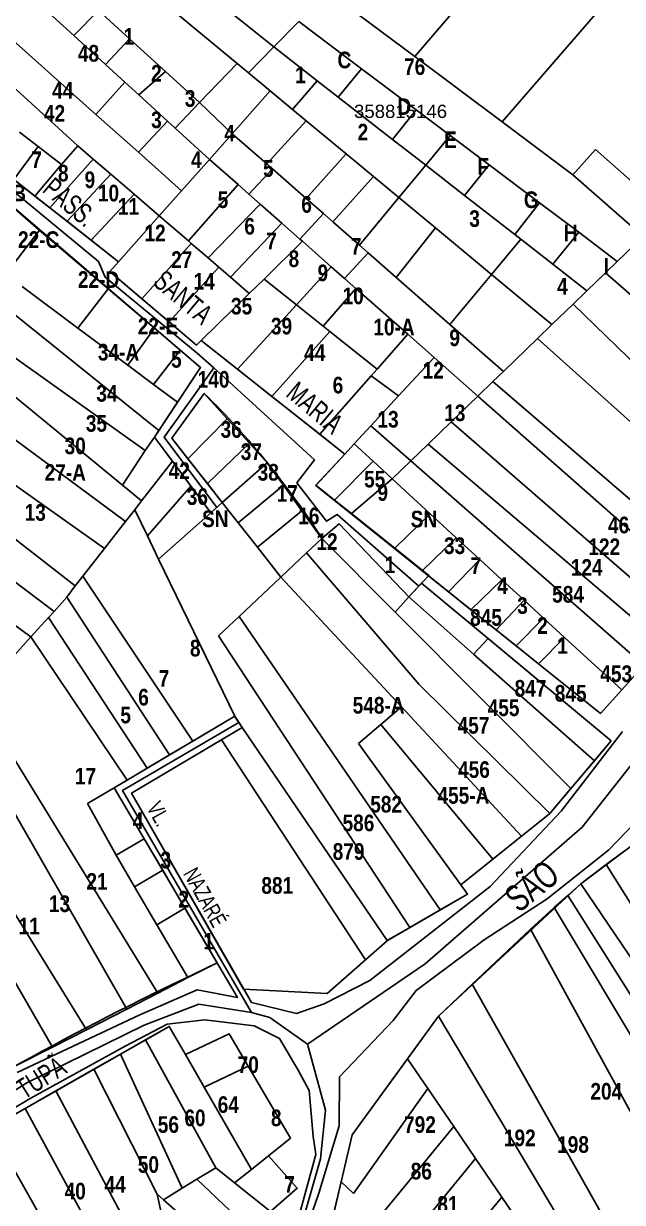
# Model space of a CAD drawing. Extents: x 199665 to 201826, y 4836581 to 4838476.
# Drawn here: x 201300.3 to 201390.2, y 4837194.5 to 4837371.7 of the extents above; entities that cross this region are included whole.
import ezdxf
from ezdxf.enums import TextEntityAlignment as Align

# ---------------------------------------------------------------- set-up
doc = ezdxf.new("R2010")
doc.units = 0
doc.header["$LTSCALE"] = 1.5
doc.header["$MEASUREMENT"] = 0
for name, color, linetype in [('CD-MALHA-LOTES', 40, 'CONTINUOUS'), ('CD_TXT_QUADRA', 7, 'CONTINUOUS'), ('RU-QUADRAS', 6, 'CONTINUOUS'), ('SV-EIXO-RUA-N-PAV', 6, 'CONTINUOUS'), ('SV-RUA-NAO-PAV-S-GUIA-C-GUIA', 7, 'CONTINUOUS'), ('SV-TXT-RUA-N-PAV-S-GUIA-C-GUIA', 7, 'CONTINUOUS'), ('Th_NmrPort', 1, 'CONTINUOUS')]:
    doc.layers.add(name, color=color, linetype=linetype)
doc.styles.add('ARIAL', font='ARIAL.TTF')
doc.styles.add('MONOTXT', font='ARIAL.TTF', dxfattribs={"height": 0.2})
doc.styles.get("Standard").update_dxf_attribs({"font": 'swisscbo.ttf'})

msp = doc.modelspace()

# ---------------------------------------------------------------- linework, layer by layer
at = {"layer": 'CD-MALHA-LOTES', "linetype": 'Continuous'}
for p, q in [((201359.04, 4837366.7), (201319.87, 4837395.99)), ((201332.36, 4837365.66), (201309.38, 4837384.73)), ((201307.8, 4837369.87), (201301.14, 4837375.95)), ((201327.08, 4837376.82), (201337.84, 4837368.17)), ((201389.04, 4837376.4), (201372.14, 4837356.9)), ((201359.04, 4837366.7), (201366.31, 4837375.23)), ((201311.13, 4837358.01), (201295.22, 4837372.2)), ((201311.5, 4837373.62), (201307.8, 4837369.87)), ((201316.15, 4837369.39), (201311.5, 4837373.62)), ((201341.59, 4837372), (201337.84, 4837368.17)), ((201351.03, 4837364.88), (201341.59, 4837372)), ((201312.59, 4837365.5), (201307.8, 4837369.87)), ((201316.15, 4837369.39), (201312.59, 4837365.5)), ((201321.58, 4837364.45), (201316.15, 4837369.39)), ((201308.39, 4837353.32), (201291.92, 4837368.31)), ((201334.03, 4837364.28), (201337.84, 4837368.17)), ((201344.38, 4837363.07), (201337.84, 4837368.17)), ((201372.14, 4837356.9), (201359.04, 4837366.7)), ((201315.49, 4837362.85), (201312.59, 4837365.5)), ((201332.36, 4837365.66), (201326.71, 4837359.79)), ((201332.36, 4837365.66), (201334.03, 4837364.28)), ((201351.03, 4837364.88), (201347.52, 4837360.63)), ((201359.25, 4837358.69), (201351.03, 4837364.88)), ((201317.58, 4837360.95), (201321.58, 4837364.45)), ((201326.71, 4837359.79), (201321.58, 4837364.45)), ((201334.03, 4837364.28), (201337.32, 4837361.55)), ((201315.49, 4837362.85), (201311.13, 4837358.01)), ((201317.58, 4837360.95), (201315.49, 4837362.85)), ((201331.62, 4837355.12), (201337.32, 4837361.55)), ((201337.32, 4837361.55), (201340.67, 4837358.77)), ((201340.67, 4837358.77), (201344.38, 4837363.07)), ((201347.52, 4837360.63), (201344.38, 4837363.07)), ((201321.9, 4837357.01), (201317.58, 4837360.95)), ((201323.05, 4837355.96), (201326.71, 4837359.79)), ((201326.71, 4837359.79), (201331.62, 4837355.12)), ((201355.68, 4837354.27), (201347.52, 4837360.63)), ((201317.5, 4837352.32), (201311.13, 4837358.01)), ((201340.67, 4837358.77), (201342.71, 4837357.07)), ((201359.25, 4837358.69), (201355.68, 4837354.27)), ((201364.36, 4837354.84), (201359.25, 4837358.69)), ((201321.9, 4837357.01), (201317.5, 4837352.32)), ((201323.05, 4837355.96), (201321.9, 4837357.01)), ((201342.71, 4837357.07), (201336.78, 4837350.6)), ((201342.71, 4837357.07), (201348.73, 4837352.08)), ((201382.79, 4837348.95), (201372.14, 4837356.9)), ((201302.46, 4837353.2), (201299.66, 4837355.37)), ((201323.05, 4837355.96), (201328.19, 4837351.26)), ((201331.62, 4837355.12), (201328.19, 4837351.26)), ((201336.78, 4837350.6), (201331.62, 4837355.12)), ((201360.67, 4837350.39), (201355.68, 4837354.27)), ((201364.36, 4837354.84), (201360.67, 4837350.39)), ((201370.19, 4837350.44), (201364.36, 4837354.84)), ((201302.46, 4837353.2), (201298.79, 4837348.22)), ((201305.95, 4837350.48), (201302.46, 4837353.2)), ((201308.39, 4837353.32), (201305.95, 4837350.48)), ((201310.73, 4837351.3), (201308.39, 4837353.32)), ((201386.18, 4837352.73), (201382.79, 4837348.95)), ((201426.59, 4837317.09), (201386.18, 4837352.73)), ((201310.73, 4837351.3), (201304.2, 4837343.98)), ((201313.38, 4837349.02), (201310.73, 4837351.3)), ((201324, 4837346.53), (201317.5, 4837352.32)), ((201324, 4837346.53), (201328.19, 4837351.26)), ((201328.19, 4837351.26), (201332.49, 4837347.47)), ((201342.7, 4837345.4), (201348.73, 4837352.08)), ((201348.73, 4837352.08), (201352.81, 4837348.7)), ((201305.95, 4837350.48), (201301.95, 4837345.74)), ((201313.38, 4837349.02), (201306.79, 4837341.95)), ((201316.87, 4837346.02), (201313.38, 4837349.02)), ((201334.11, 4837346.04), (201337.64, 4837349.84)), ((201337.64, 4837349.84), (201336.78, 4837350.6)), ((201342.7, 4837345.4), (201337.64, 4837349.84)), ((201356.64, 4837345.52), (201360.67, 4837350.39)), ((201366.52, 4837345.84), (201360.67, 4837350.39)), ((201370.19, 4837350.44), (201366.52, 4837345.84)), ((201377.78, 4837344.73), (201370.19, 4837350.44)), ((201393.32, 4837339.67), (201382.79, 4837348.95)), ((201298.79, 4837348.22), (201301.95, 4837345.74)), ((201325.02, 4837339), (201332.49, 4837347.47)), ((201332.49, 4837347.47), (201334.11, 4837346.04)), ((201352.81, 4837348.7), (201346.73, 4837341.86)), ((201352.81, 4837348.7), (201356.64, 4837345.52)), ((201302.63, 4837340.63), (201296.14, 4837346.23)), ((201301.95, 4837345.74), (201304.2, 4837343.98)), ((201316.87, 4837346.02), (201310.4, 4837339.12)), ((201320.65, 4837342.76), (201316.87, 4837346.02)), ((201320.65, 4837342.76), (201324, 4837346.53)), ((201334.11, 4837346.04), (201335.82, 4837344.52)), ((201345.31, 4837343.11), (201342.7, 4837345.4)), ((201350.72, 4837338.37), (201356.64, 4837345.52)), ((201356.64, 4837345.52), (201362.14, 4837340.96)), ((201374.08, 4837339.95), (201366.52, 4837345.84)), ((201304.2, 4837343.98), (201306.79, 4837341.95)), ((201335.82, 4837344.52), (201327.99, 4837336.44)), ((201339.04, 4837341.69), (201335.82, 4837344.52)), ((201377.78, 4837344.73), (201374.08, 4837339.95)), ((201383.66, 4837340.3), (201377.78, 4837344.73)), ((201306.79, 4837341.95), (201310.4, 4837339.12)), ((201320.65, 4837342.76), (201314.54, 4837335.87)), ((201320.65, 4837342.76), (201325.02, 4837339)), ((201345.31, 4837343.11), (201341.78, 4837339.27)), ((201346.73, 4837341.86), (201345.31, 4837343.11)), ((201350.72, 4837338.37), (201346.73, 4837341.86)), ((201302.63, 4837340.63), (201297.44, 4837333.82)), ((201312.97, 4837331.8), (201302.63, 4837340.63)), ((201331.35, 4837333.54), (201339.04, 4837341.69)), ((201341.78, 4837339.27), (201339.04, 4837341.69)), ((201362.14, 4837340.96), (201356.25, 4837333.51)), ((201362.14, 4837340.96), (201370.57, 4837333.96)), ((201379.79, 4837335.5), (201383.66, 4837340.3)), ((201389.46, 4837335.93), (201383.66, 4837340.3)), ((201310.4, 4837339.12), (201314.54, 4837335.87)), ((201325.46, 4837338.62), (201318.05, 4837330.31)), ((201325.02, 4837339), (201325.46, 4837338.62)), ((201325.46, 4837338.62), (201327.99, 4837336.44)), ((201342.15, 4837338.95), (201336.38, 4837333.28)), ((201341.78, 4837339.27), (201342.15, 4837338.95)), ((201342.15, 4837338.95), (201346.49, 4837335.11)), ((201352.04, 4837337.21), (201350.72, 4837338.37)), ((201370.57, 4837333.96), (201374.98, 4837339.25)), ((201374.98, 4837339.25), (201374.08, 4837339.95)), ((201374.98, 4837339.25), (201379.79, 4837335.5)), ((201389.46, 4837335.93), (201393.32, 4837339.67)), ((201348.47, 4837333.36), (201352.04, 4837337.21)), ((201356.25, 4837333.51), (201352.04, 4837337.21)), ((201314.54, 4837335.87), (201313.23, 4837334.4)), ((201329.58, 4837335.07), (201322.11, 4837326.86)), ((201329.58, 4837335.07), (201327.99, 4837336.44)), ((201331.35, 4837333.54), (201329.58, 4837335.07)), ((201341.25, 4837329.4), (201346.49, 4837335.11)), ((201346.49, 4837335.11), (201348.47, 4837333.36)), ((201384.9, 4837331.52), (201379.79, 4837335.5)), ((201387.69, 4837334.23), (201389.46, 4837335.93)), ((201313.23, 4837334.4), (201318.05, 4837330.31)), ((201334.17, 4837331.12), (201331.35, 4837333.54)), ((201336.38, 4837333.28), (201334.17, 4837331.12)), ((201341.25, 4837329.4), (201336.38, 4837333.28)), ((201348.47, 4837333.36), (201350.17, 4837331.87)), ((201364.32, 4837326.44), (201356.25, 4837333.51)), ((201370.57, 4837333.96), (201364.32, 4837326.44)), ((201370.57, 4837333.96), (201379.64, 4837326.44)), ((201384.9, 4837331.52), (201387.69, 4837334.23)), ((201387.69, 4837334.23), (201418.25, 4837307.28)), ((201300.03, 4837332.13), (201308.4, 4837325.91)), ((201308.4, 4837325.91), (201312.97, 4837331.8)), ((201319.91, 4837325.89), (201312.97, 4837331.8)), ((201345.29, 4837326.19), (201350.17, 4837331.87)), ((201350.17, 4837331.87), (201357.98, 4837324.98)), ((201382.82, 4837329.51), (201384.9, 4837331.52)), ((201318.05, 4837330.31), (201322.11, 4837326.86)), ((201334.17, 4837331.12), (201326.94, 4837324.02)), ((201379.64, 4837326.44), (201382.82, 4837329.51)), ((201412.54, 4837300.58), (201382.82, 4837329.51)), ((201320.56, 4837310.51), (201297.84, 4837328.78)), ((201341.25, 4837329.4), (201332.38, 4837319.73)), ((201345.29, 4837326.19), (201341.25, 4837329.4)), ((201308.4, 4837325.91), (201315.94, 4837320.31)), ((201322.11, 4837326.86), (201326.25, 4837323.34)), ((201346.29, 4837325.39), (201345.29, 4837326.19)), ((201372.35, 4837319.39), (201364.32, 4837326.44)), ((201379.64, 4837326.44), (201377.49, 4837324.36)), ((201318.55, 4837307.49), (201294.92, 4837324.29)), ((201315.94, 4837320.31), (201319.91, 4837325.89)), ((201323.8, 4837322.57), (201319.91, 4837325.89)), ((201346.29, 4837325.39), (201337.56, 4837315.64)), ((201353.38, 4837319.75), (201346.29, 4837325.39)), ((201357.98, 4837324.98), (201353.38, 4837319.75)), ((201361.92, 4837321.49), (201357.98, 4837324.98)), ((201377.49, 4837324.36), (201372.35, 4837319.39)), ((201377.49, 4837324.36), (201410.74, 4837294.46)), ((201319.8, 4837317.44), (201323.8, 4837322.57)), ((201326.85, 4837319.97), (201323.8, 4837322.57)), ((201326.25, 4837323.34), (201326.94, 4837324.02)), ((201326.94, 4837324.02), (201332.38, 4837319.73)), ((201292.62, 4837320.76), (201315.11, 4837302.31)), ((201356.61, 4837315.73), (201361.92, 4837321.49)), ((201368.51, 4837315.68), (201361.92, 4837321.49)), ((201315.94, 4837320.31), (201319.8, 4837317.44)), ((201323.39, 4837314.77), (201326.85, 4837319.97)), ((201332.38, 4837319.73), (201337.56, 4837315.64)), ((201352.5, 4837318.74), (201353.38, 4837319.75)), ((201370.77, 4837317.86), (201372.35, 4837319.39)), ((201319.8, 4837317.44), (201323.39, 4837314.77)), ((201352.5, 4837318.74), (201344.77, 4837309.94)), ((201356.61, 4837315.73), (201352.5, 4837318.74)), ((201368.51, 4837315.68), (201370.77, 4837317.86)), ((201370.77, 4837317.86), (201405.15, 4837288.25)), ((201289.58, 4837316.09), (201315.59, 4837296.85)), ((201327.41, 4837316.09), (201322.53, 4837309.34)), ((201330.87, 4837312.28), (201327.41, 4837316.09)), ((201337.56, 4837315.64), (201344.77, 4837309.94)), ((201352.45, 4837311.23), (201356.61, 4837315.73)), ((201364.51, 4837311.81), (201368.51, 4837315.68)), ((201402.69, 4837285.51), (201368.51, 4837315.68)), ((201320.56, 4837310.51), (201323.39, 4837314.77)), ((201324.94, 4837306.27), (201330.87, 4837312.28)), ((201334.21, 4837308.59), (201330.87, 4837312.28)), ((201361.05, 4837308.47), (201364.51, 4837311.81)), ((201364.51, 4837311.81), (201399.2, 4837281.63)), ((201286.37, 4837311.18), (201312.42, 4837292.78)), ((201319.91, 4837309.53), (201320.56, 4837310.51)), ((201349.93, 4837308.5), (201352.45, 4837311.23)), ((201352.45, 4837311.23), (201358.46, 4837305.96)), ((201318.55, 4837307.49), (201319.91, 4837309.53)), ((201322.62, 4837305.88), (201319.91, 4837309.53)), ((201322.53, 4837309.34), (201324.94, 4837306.27)), ((201327.88, 4837302.53), (201334.21, 4837308.59)), ((201336.86, 4837305.67), (201334.21, 4837308.59)), ((201344.77, 4837309.94), (201348.53, 4837306.98)), ((201349.93, 4837308.5), (201348.53, 4837306.98)), ((201352.76, 4837305.9), (201349.93, 4837308.5)), ((201358.46, 4837305.96), (201361.05, 4837308.47)), ((201361.05, 4837308.47), (201396.34, 4837278.46)), ((201283.32, 4837306.41), (201308.03, 4837287.15)), ((201315.11, 4837302.31), (201318.55, 4837307.49)), ((201348.53, 4837306.98), (201344.16, 4837302.25)), ((201322.62, 4837305.88), (201317.99, 4837299.94)), ((201325.39, 4837302.15), (201322.62, 4837305.88)), ((201324.94, 4837306.27), (201327.88, 4837302.53)), ((201330.11, 4837299.68), (201336.86, 4837305.67)), ((201339.3, 4837302.3), (201336.86, 4837305.67)), ((201352.76, 4837305.9), (201346.98, 4837300.06)), ((201355.61, 4837303.27), (201352.76, 4837305.9)), ((201355.61, 4837303.27), (201358.46, 4837305.96)), ((201358.46, 4837305.96), (201393.46, 4837275.26)), ((201355.61, 4837303.27), (201349.53, 4837298.02)), ((201361.36, 4837297.98), (201355.61, 4837303.27)), ((201280.67, 4837301.6), (201304.83, 4837283.33)), ((201317.99, 4837299.94), (201315.11, 4837302.31)), ((201318.86, 4837294.66), (201325.39, 4837302.15)), ((201328.37, 4837298.14), (201325.39, 4837302.15)), ((201327.88, 4837302.53), (201330.11, 4837299.68)), ((201332.51, 4837296.62), (201339.3, 4837302.3)), ((201342.07, 4837298.46), (201339.3, 4837302.3)), ((201344.16, 4837302.25), (201346.98, 4837300.06)), ((201317.99, 4837299.94), (201316.95, 4837298.6)), ((201330.11, 4837299.68), (201328.37, 4837298.14)), ((201332.51, 4837296.62), (201330.11, 4837299.68)), ((201346.98, 4837300.06), (201349.53, 4837298.02)), ((201316.95, 4837298.6), (201315.59, 4837296.85)), ((201316.95, 4837298.6), (201318.86, 4837294.66)), ((201328.37, 4837298.14), (201320.54, 4837291.19)), ((201335.38, 4837292.97), (201342.07, 4837298.46)), ((201345.09, 4837294.29), (201342.07, 4837298.46)), ((201349.53, 4837298.02), (201356.02, 4837292.84)), ((201361.36, 4837297.98), (201356.02, 4837292.84)), ((201365.27, 4837294.38), (201361.36, 4837297.98)), ((201277.84, 4837296.49), (201301.35, 4837279.49)), ((201312.42, 4837292.78), (201315.59, 4837296.85)), ((201335.38, 4837292.97), (201332.51, 4837296.62)), ((201347.69, 4837296.47), (201345.09, 4837294.29)), ((201358.15, 4837285.5), (201347.69, 4837296.47)), ((201320.54, 4837291.19), (201318.86, 4837294.66)), ((201345.09, 4837294.29), (201342.78, 4837292.11)), ((201356.11, 4837283.22), (201345.09, 4837294.29)), ((201365.27, 4837294.38), (201360.15, 4837289.44)), ((201368.8, 4837291.13), (201365.27, 4837294.38)), ((201309.17, 4837288.62), (201312.42, 4837292.78)), ((201338.92, 4837288.47), (201335.38, 4837292.97)), ((201356.02, 4837292.84), (201360.15, 4837289.44)), ((201331.99, 4837267.57), (201320.54, 4837291.19)), ((201342.78, 4837292.11), (201338.92, 4837288.47)), ((201359.67, 4837272.36), (201342.78, 4837292.11)), ((201368.8, 4837291.13), (201364.12, 4837286.26)), ((201372.12, 4837288.08), (201368.8, 4837291.13)), ((201360.15, 4837289.44), (201364.12, 4837286.26)), ((201306.74, 4837285.48), (201308.03, 4837287.15)), ((201308.03, 4837287.15), (201309.17, 4837288.62)), ((201325.67, 4837263.82), (201309.17, 4837288.62)), ((201332.63, 4837282.55), (201338.92, 4837288.47)), ((201357.02, 4837268.97), (201338.92, 4837288.47)), ((201360.06, 4837287.55), (201358.15, 4837285.5)), ((201370.05, 4837279.24), (201360.06, 4837287.55)), ((201372.12, 4837288.08), (201367.47, 4837283.58)), ((201375.46, 4837285), (201372.12, 4837288.08)), ((201304.83, 4837283.33), (201306.74, 4837285.48)), ((201322.2, 4837261.77), (201306.74, 4837285.48)), ((201358.15, 4837285.5), (201356.11, 4837283.22)), ((201358.15, 4837285.5), (201367.87, 4837276.92)), ((201364.12, 4837286.26), (201367.47, 4837283.58)), ((201367.47, 4837283.58), (201371.28, 4837280.53)), ((201375.46, 4837285), (201371.28, 4837280.53)), ((201378.37, 4837282.32), (201375.46, 4837285)), ((201301.35, 4837279.49), (201303.98, 4837282.39)), ((201303.98, 4837282.39), (201304.83, 4837283.33)), ((201303.98, 4837282.39), (201318.85, 4837259.78)), ((201329.56, 4837279.66), (201332.63, 4837282.55)), ((201332.63, 4837282.55), (201362.86, 4837238.47)), ((201382.5, 4837256.71), (201356.11, 4837283.22)), ((201378.37, 4837282.32), (201374.24, 4837278.16)), ((201381.52, 4837279.42), (201378.37, 4837282.32)), ((201371.28, 4837280.53), (201374.24, 4837278.16)), ((201297.74, 4837275.46), (201301.35, 4837279.49)), ((201301.35, 4837279.49), (201315.8, 4837257.97)), ((201358.3, 4837235.83), (201329.56, 4837279.66)), ((201367.87, 4837276.92), (201370.05, 4837279.24)), ((201388.52, 4837263.87), (201370.05, 4837279.24)), ((201374.24, 4837278.16), (201377.61, 4837275.46)), ((201377.61, 4837275.46), (201381.52, 4837279.42)), ((201381.52, 4837279.42), (201390.12, 4837271.54)), ((201367.87, 4837276.92), (201386.01, 4837260.89)), ((201377.61, 4837275.46), (201386.94, 4837267.99)), ((201390.12, 4837271.54), (201393.46, 4837275.26)), ((201379.34, 4837252.96), (201359.67, 4837272.36)), ((201386.94, 4837267.99), (201390.12, 4837271.54)), ((201320.41, 4837225.97), (201293.17, 4837270.4)), ((201290.57, 4837267.5), (201315.78, 4837223.56)), ((201325.67, 4837263.82), (201331.99, 4837267.57)), ((201331.99, 4837267.57), (201332.05, 4837267.45)), ((201332.05, 4837267.45), (201333.11, 4837265.88)), ((201357.02, 4837268.97), (201353.94, 4837266.34)), ((201375.06, 4837249.53), (201357.02, 4837268.97)), ((201333.11, 4837265.88), (201330, 4837264.04)), ((201333.11, 4837265.88), (201346.85, 4837245.64)), ((201353.94, 4837266.34), (201350.59, 4837263.47)), ((201353.94, 4837266.34), (201370.77, 4837246.09)), ((201330, 4837264.04), (201316.48, 4837256.02)), ((201351.63, 4837230.98), (201330, 4837264.04)), ((201322.2, 4837261.77), (201325.67, 4837263.82)), ((201365.95, 4837242.24), (201350.59, 4837263.47)), ((201386.01, 4837260.89), (201388.52, 4837263.87)), ((201318.85, 4837259.78), (201322.2, 4837261.77)), ((201382.5, 4837256.71), (201386.01, 4837260.89)), ((201285.52, 4837259.58), (201309.7, 4837220.46)), ((201315.8, 4837257.97), (201318.85, 4837259.78)), ((201282.02, 4837256.88), (201304.62, 4837217.85)), ((201313.87, 4837256.83), (201309.87, 4837254.44)), ((201313.87, 4837256.83), (201315.8, 4837257.97)), ((201318.38, 4837249.16), (201313.87, 4837256.83)), ((201316.48, 4837256.02), (201333.32, 4837226.53)), ((201379.34, 4837252.96), (201382.5, 4837256.71)), ((201309.87, 4837254.44), (201314.19, 4837246.68)), ((201375.06, 4837249.53), (201379.34, 4837252.96)), ((201314.19, 4837246.68), (201318.38, 4837249.16)), ((201321.17, 4837244.41), (201318.38, 4837249.16)), ((201370.77, 4837246.09), (201375.06, 4837249.53)), ((201314.19, 4837246.68), (201316.93, 4837241.94)), ((201390.42, 4837247.24), (201387.8, 4837245.27)), ((201316.93, 4837241.94), (201321.17, 4837244.41)), ((201324.51, 4837238.72), (201321.17, 4837244.41)), ((201346.85, 4837245.64), (201354.86, 4837233.84)), ((201365.95, 4837242.24), (201370.77, 4837246.09)), ((201387.8, 4837245.27), (201383.98, 4837242.4)), ((201403.64, 4837219.95), (201387.8, 4837245.27)), ((201316.93, 4837241.94), (201320.29, 4837236.21)), ((201366.96, 4837240.84), (201365.95, 4837242.24)), ((201383.98, 4837242.4), (201382.04, 4837240.64)), ((201405.2, 4837210.9), (201383.98, 4837242.4)), ((201362.86, 4837238.47), (201366.96, 4837240.84)), ((201382.04, 4837240.64), (201379.99, 4837238.8)), ((201403.9, 4837205.88), (201382.04, 4837240.64)), ((201320.29, 4837236.21), (201324.51, 4837238.72)), ((201329.35, 4837230.49), (201324.51, 4837238.72)), ((201358.3, 4837235.83), (201362.86, 4837238.47)), ((201379.99, 4837238.8), (201376.4, 4837235.55)), ((201400.87, 4837203.86), (201379.99, 4837238.8)), ((201320.29, 4837236.21), (201324.94, 4837228.28)), ((201354.86, 4837233.84), (201358.3, 4837235.83)), ((201376.4, 4837235.55), (201367.67, 4837227.28)), ((201398.64, 4837194.9), (201376.4, 4837235.55)), ((201351.63, 4837230.98), (201354.86, 4837233.84)), ((201324.94, 4837228.28), (201329.35, 4837230.49)), ((201345.89, 4837225.92), (201351.63, 4837230.98)), ((201320.41, 4837225.97), (201324.94, 4837228.28)), ((201367.67, 4837227.28), (201362.62, 4837222.49)), ((201389.35, 4837188.8), (201367.67, 4837227.28)), ((201315.78, 4837223.56), (201320.41, 4837225.97)), ((201333.32, 4837226.53), (201345.89, 4837225.92)), ((201309.7, 4837220.46), (201315.78, 4837223.56)), ((201362.62, 4837222.49), (201357.96, 4837216.1)), ((201382.55, 4837188.97), (201362.62, 4837222.49)), ((201304.62, 4837217.85), (201309.7, 4837220.46)), ((201322.15, 4837220.96), (201318.58, 4837218.93)), ((201324.58, 4837216.72), (201322.15, 4837220.96)), ((201331.17, 4837219.83), (201324.58, 4837216.72)), ((201334.02, 4837214.96), (201331.17, 4837219.83)), ((201298.86, 4837214.91), (201304.62, 4837217.85)), ((201318.58, 4837218.93), (201314.84, 4837216.8)), ((201318.58, 4837218.93), (201329.15, 4837199.71)), ((201314.84, 4837216.8), (201310.83, 4837214.52)), ((201314.84, 4837216.8), (201324.11, 4837196.63)), ((201324.58, 4837216.72), (201327.39, 4837211.82)), ((201357.96, 4837216.1), (201349.63, 4837204.67)), ((201357.96, 4837216.1), (201361, 4837211.62)), ((201310.83, 4837214.52), (201305.12, 4837211.26)), ((201320.32, 4837195.76), (201310.83, 4837214.52)), ((201334.02, 4837214.96), (201327.39, 4837211.82)), ((201340.35, 4837204.15), (201334.02, 4837214.96)), ((201305.12, 4837211.26), (201300.49, 4837208.63)), ((201318.48, 4837186.11), (201305.12, 4837211.26)), ((201334.48, 4837199.46), (201327.39, 4837211.82)), ((201349.84, 4837195.84), (201361, 4837211.62)), ((201364.88, 4837205.92), (201361, 4837211.62)), ((201300.49, 4837208.63), (201295.3, 4837205.67)), ((201300.49, 4837208.63), (201312.37, 4837186.8)), ((201295.3, 4837205.67), (201307.5, 4837184.13)), ((201364.88, 4837205.92), (201349.52, 4837187.18)), ((201368.17, 4837201.09), (201364.88, 4837205.92)), ((201337.06, 4837201.52), (201340.35, 4837204.15)), ((201349.63, 4837204.67), (201347.97, 4837197.59)), ((201337.06, 4837201.52), (201334.48, 4837199.46)), ((201341.38, 4837196.63), (201337.06, 4837201.52)), ((201368.17, 4837201.09), (201353.9, 4837183.68)), ((201372.12, 4837195.29), (201368.17, 4837201.09)), ((201329.15, 4837199.71), (201326.3, 4837197.97)), ((201329.15, 4837199.71), (201331.96, 4837197.45)), ((201331.96, 4837197.45), (201334.48, 4837199.46)), ((201321.29, 4837194.91), (201324.11, 4837196.63)), ((201326.3, 4837197.97), (201324.11, 4837196.63)), ((201326.3, 4837197.97), (201338.59, 4837186.37)), ((201331.96, 4837197.45), (201337.35, 4837193.12)), ((201337.35, 4837193.12), (201341.38, 4837196.63)), ((201347.97, 4837197.59), (201346.15, 4837189.87)), ((201347.97, 4837197.59), (201349.84, 4837195.84)), ((201321.29, 4837194.91), (201320.32, 4837195.76)), ((201322.02, 4837187.89), (201320.32, 4837195.76)), ((201335.15, 4837182.7), (201321.29, 4837194.91)), ((201372.12, 4837195.29), (201359.08, 4837179.54)), ((201375.7, 4837190.02), (201372.12, 4837195.29))]:
    msp.add_line(p, q, dxfattribs=at)
at = {"layer": 'RU-QUADRAS', "color": 6, "linetype": 'Continuous'}
for points in [[(201425.04, 4837419.21, -0.017946), (201474.03, 4837371.04), (201439.77, 4837333.01), (201441.35, 4837331.6), (201431.95, 4837321.02), (201430.84, 4837322.09), (201412.54, 4837300.58), (201414.52, 4837298.66), (201386.94, 4837267.99), (201344.16, 4837302.25), (201348.53, 4837306.98), (201326.94, 4837324.02), (201326.25, 4837323.34), (201313.23, 4837334.4), (201314.54, 4837335.87), (201287.7, 4837356.96), (201276.73, 4837368.12), (201280.42, 4837371.24), (201288.29, 4837364.09), (201299.62, 4837377.34)], [(201290.75, 4837350.88), (201326.85, 4837319.97), (201319.91, 4837309.53), (201328.37, 4837298.14), (201330.11, 4837299.68), (201322.53, 4837309.34), (201327.41, 4837316.09, -0.055303), (201345.09, 4837294.29), (201347.69, 4837296.47), (201358.15, 4837285.5), (201360.06, 4837287.55), (201388.52, 4837263.87), (201379.34, 4837252.96), (201365.95, 4837242.24), (201366.96, 4837240.84), (201354.91, 4837233.87), (201345.89, 4837225.92), (201333.32, 4837226.53), (201316.48, 4837256.02), (201333.11, 4837265.88), (201331.99, 4837267.57), (201313.87, 4837256.83), (201329.35, 4837230.49, 0.030052), (201277.63, 4837202.4)]]:
    msp.add_lwpolyline(points, format="xyb", dxfattribs=at)
msp.add_lwpolyline([(201346.15, 4837189.87), (201349.63, 4837204.67), (201362.62, 4837222.49), (201383.98, 4837242.4), (201394.17, 4837250.06), (201418.63, 4837281.73), (201428.02, 4837292.7), (201478.93, 4837252.91), (201462.37, 4837233.24), (201463.68, 4837231.66), (201397.38, 4837167.3), (201396.36, 4837168.39), (201386.75, 4837159.35, -0.034121)], format="xyb", close=True, dxfattribs=at)
msp.add_lwpolyline([(201262.44, 4837185), (201283.59, 4837199), (201322.15, 4837220.96), (201324.58, 4837216.72), (201331.17, 4837219.83), (201340.35, 4837204.15), (201337.06, 4837201.52), (201341.38, 4837196.63), (201337.35, 4837193.12), (201340.36, 4837190.71), (201338.59, 4837186.37), (201331.21, 4837178.55), (201323.05, 4837172.5), (201311.47, 4837165.95), (201287.83, 4837150.48)], close=True, dxfattribs=at)
at = {"layer": 'SV-EIXO-RUA-N-PAV'}
for points in [[(201481.96, 4837375.33), (201463.75, 4837354.92), (201449.76, 4837336.12), (201441.11, 4837326.77), (201433.86, 4837316.23), (201423.21, 4837299.24), (201405.18, 4837277.55), (201384.19, 4837250.88), (201360.59, 4837230.34), (201342.91, 4837218.29)], [(201359.64, 4837287.12), (201347.38, 4837297.9), (201345.76, 4837296.87), (201341.33, 4837302.63), (201343.99, 4837306.09), (201328.85, 4837319.95), (201326.35, 4837322.11), (201312.54, 4837333.55), (201311.51, 4837335.91), (201286.93, 4837356.22)], [(201328.85, 4837319.95), (201321.4, 4837309.49), (201329.28, 4837298.95)], [(201332.6, 4837266.64), (201315.13, 4837256.41), (201334.48, 4837223.03)], [(201257.54, 4837183.32), (201277.73, 4837198), (201300.74, 4837212.45), (201318.4, 4837221.15), (201326.61, 4837224.28), (201334.48, 4837223.03), (201337.25, 4837222.28), (201342.91, 4837218.29), (201345.6, 4837208.35), (201344.88, 4837201.05), (201341.27, 4837188.41), (201338.91, 4837184.27), (201332.77, 4837178.79), (201326.86, 4837174.46), (201319.53, 4837169.81), (201312.13, 4837165.95), (201296.05, 4837155.38), (201284.54, 4837147.82)]]:
    msp.add_lwpolyline(points, dxfattribs=at)
at = {"layer": 'SV-RUA-NAO-PAV-S-GUIA-C-GUIA'}
for points in [[(201298.79, 4837348.22), (201301.95, 4837345.74), (201304.2, 4837343.98), (201306.79, 4837341.95), (201310.4, 4837339.12), (201314.54, 4837335.87), (201313.23, 4837334.4), (201318.05, 4837330.31), (201322.11, 4837326.86), (201326.25, 4837323.34), (201326.94, 4837324.02), (201332.38, 4837319.73), (201337.56, 4837315.64), (201344.77, 4837309.94), (201348.53, 4837306.98), (201344.19, 4837302.28), (201346.98, 4837300.06), (201349.53, 4837298.02), (201356.02, 4837292.84), (201361.16, 4837288.74), (201358.12, 4837285.52), (201347.69, 4837296.47), (201345.09, 4837294.29), (201342.07, 4837298.46), (201339.3, 4837302.3), (201336.86, 4837305.67), (201334.21, 4837308.59), (201330.87, 4837312.28), (201327.41, 4837316.09), (201322.53, 4837309.34), (201324.94, 4837306.27), (201327.88, 4837302.53), (201330.11, 4837299.68), (201328.37, 4837298.14), (201325.39, 4837302.15), (201322.62, 4837305.88), (201319.91, 4837309.53), (201320.56, 4837310.51), (201323.39, 4837314.77), (201326.85, 4837319.97), (201323.8, 4837322.57), (201319.91, 4837325.89), (201312.97, 4837331.8), (201302.56, 4837340.68), (201296.14, 4837346.23)], [(201299.29, 4837214.02), (201317.72, 4837222.69), (201326.33, 4837226.45), (201332.4, 4837225.31), (201324.51, 4837238.72), (201321.17, 4837244.41), (201318.38, 4837249.16), (201313.87, 4837256.83), (201315.8, 4837257.97), (201318.85, 4837259.78), (201322.2, 4837261.77), (201325.67, 4837263.82), (201331.99, 4837267.57), (201333.11, 4837265.88), (201330, 4837264.04), (201316.48, 4837256.02), (201334.48, 4837224.54), (201341.28, 4837222.89), (201345.4, 4837224.32), (201352.3, 4837227.87), (201370.38, 4837241.99), (201381, 4837253.32), (201390.24, 4837265.27)], [(201393.59, 4837163.51), (201387.25, 4837157.76), (201373.16, 4837167.71), (201353.29, 4837182.29), (201342.71, 4837190.39), (201344.6, 4837195.91), (201347.66, 4837206.01), (201347.73, 4837213.35), (201355.76, 4837221.82), (201359.23, 4837226.37), (201369.45, 4837233.96), (201378.9, 4837240.11), (201388.16, 4837247.42), (201396.35, 4837255.94)], [(201270.73, 4837191.41), (201289.77, 4837203.32), (201301.27, 4837210.14), (201315.5, 4837217.97), (201321.85, 4837221.28), (201327.51, 4837221.94), (201334.9, 4837221.03), (201338.72, 4837219.13), (201341.49, 4837214.39), (201343.14, 4837211.32), (201343.79, 4837204.41), (201344.19, 4837201.71), (201341.43, 4837191.61)]]:
    msp.add_lwpolyline(points, dxfattribs=at)

# ---------------------------------------------------------------- texts
at = {"layer": 'CD_TXT_QUADRA', "color": 7, "linetype": 'Continuous', "style": 'MONOTXT'}
msp.add_text('358815146', height=2, dxfattribs=at).set_placement((201349.9, 4837357.48))
at = {"layer": 'SV-TXT-RUA-N-PAV-S-GUIA-C-GUIA', "style": 'ARIAL', "width": 0.7}
for s, height, rotation, p in [('PASS.                SANTA                    MARIA', 3, 320, (201302.92, 4837346.47)), ('VL.            NAZARÉ', 2.4, 299, (201318.67, 4837253.85)), ('SÃO', 4, 39, (201374.68, 4837237.92)), ('VL.                                    TUPÃ', 3, 32, (201271.72, 4837192.03))]:
    msp.add_text(s, height=height, rotation=rotation, dxfattribs=at).set_placement(p)
at = {"layer": 'Th_NmrPort', "color": 1}
for s, p in [('1', (201315.3, 4837369.75)), ('48', (201308.42, 4837367.2)), ('C', (201347.42, 4837366.2)), ('2', (201319.42, 4837364.2)), ('1', (201341.06, 4837363.95)), ('76', (201357.42, 4837365.2)), ('44', (201304.56, 4837361.63)), ('3', (201324.48, 4837360.41)), ('D', (201356.42, 4837359.2)), ('42', (201303.32, 4837358.18)), ('3', (201319.42, 4837357.2)), ('4', (201330.42, 4837355.2)), ('2', (201350.44, 4837355.36)), ('E', (201363.42, 4837354.2)), ('7', (201301.42, 4837351.2)), ('4', (201325.42, 4837351.2)), ('5', (201336.24, 4837349.9)), ('F', (201368.42, 4837350.2)), ('8', (201305.42, 4837349.2)), ('9', (201309.42, 4837348.2)), ('22-B', (201294.42, 4837346.2)), ('10', (201311.42, 4837346.2)), ('11', (201314.42, 4837344.2)), ('5', (201329.42, 4837345.2)), ('6', (201341.98, 4837344.49)), ('G', (201375.42, 4837345.2)), ('3', (201367.22, 4837342.36)), ('6', (201333.42, 4837341.2)), ('22-C', (201299.42, 4837339.2)), ('12', (201318.42, 4837340.2)), ('7', (201336.72, 4837338.99)), ('H', (201381.42, 4837340.2)), ('7', (201349.42, 4837338.2)), ('27', (201322.42, 4837336.2)), ('8', (201340.07, 4837336.33)), ('9', (201344.42, 4837334.2)), ('I', (201387.42, 4837335.2)), ('22-D', (201308.42, 4837333.2)), ('14', (201325.8, 4837332.94)), ('4', (201380.42, 4837332.2)), ('10', (201348.18, 4837330.74)), ('35', (201331.42, 4837329.2)), ('22-E', (201317.42, 4837326.2)), ('39', (201337.42, 4837326.2)), ('10-A', (201352.81, 4837326.06)), ('9', (201364.23, 4837324.44)), ('34-A', (201311.42, 4837322.28)), ('5', (201322.42, 4837321.2)), ('44', (201342.42, 4837322.2)), ('12', (201360.21, 4837319.57)), ('140', (201326.42, 4837318.2)), ('34', (201311.19, 4837316.1)), ('6', (201346.69, 4837317.34)), ('13', (201363.46, 4837313.17)), ('35', (201309.61, 4837311.58)), ('36', (201329.85, 4837310.67)), ('13', (201353.42, 4837312.2)), ('30', (201306.42, 4837308.2)), ('37', (201332.88, 4837307.33)), ('27-A', (201303.42, 4837304.2)), ('42', (201322.06, 4837304.47)), ('38', (201335.42, 4837304.23)), ('55', (201351.42, 4837303.2)), ('36', (201324.77, 4837300.58)), ('17', (201338.28, 4837301.05)), ('9', (201353.42, 4837301.2)), ('13', (201300.42, 4837298.2)), ('SN', (201327.07, 4837297.24)), ('16', (201341.52, 4837297.68)), ('SN', (201358.42, 4837297.2)), ('469', (201388.06, 4837296.31)), ('12', (201344.25, 4837293.82)), ('33', (201363.42, 4837293.2)), ('122', (201385.11, 4837293.04)), ('1', (201354.52, 4837290.33)), ('7', (201367.42, 4837290.2)), ('124', (201382.47, 4837289.93)), ('4', (201371.42, 4837287.2)), ('584', (201379.67, 4837285.89)), ('3', (201374.42, 4837284.2)), ('845', (201367.34, 4837282.41)), ('2', (201377.42, 4837281.2)), ('8', (201325.25, 4837277.8)), ('1', (201380.42, 4837278.2)), ('453', (201386.9, 4837273.96)), ('7', (201320.56, 4837273.25)), ('847', (201374.03, 4837271.76)), ('6', (201317.48, 4837270.43)), ('845', (201380.06, 4837271.01)), ('548-A', (201349.7, 4837269.21)), ('455', (201369.98, 4837268.84)), ('5', (201314.8, 4837267.75)), ('457', (201365.46, 4837266.2)), ('456', (201365.53, 4837259.55)), ('17', (201307.96, 4837258.56)), ('455-A', (201362.44, 4837255.67)), ('582', (201352.34, 4837254.34)), ('4', (201316.67, 4837251.86)), ('586', (201348.18, 4837251.53)), ('879', (201346.7, 4837247.24)), ('3', (201320.83, 4837245.96)), ('21', (201309.7, 4837242.74)), ('881', (201335.98, 4837242.14)), ('2', (201323.51, 4837240.06)), ('13', (201304.07, 4837239.39)), ('11', (201299.51, 4837236.04)), ('1', (201327.26, 4837233.76)), ('70', (201332.42, 4837215.2)), ('204', (201385.42, 4837211.2)), ('64', (201329.42, 4837209.2)), ('56', (201320.42, 4837206.2)), ('60', (201324.42, 4837207.2)), ('8', (201337.42, 4837207.2)), ('792', (201357.42, 4837206.2)), ('192', (201372.42, 4837204.2)), ('198', (201380.42, 4837203.2)), ('50', (201317.42, 4837200.2)), ('86', (201358.42, 4837199.2)), ('44', (201312.42, 4837197.2)), ('7', (201339.42, 4837197.2)), ('40', (201306.42, 4837196.2)), ('81', (201362.42, 4837194.2))]:
    msp.add_text(s, height=2.5, dxfattribs=at).set_placement(p, align=Align.MIDDLE_LEFT)

doc.saveas('drawing.dxf')
